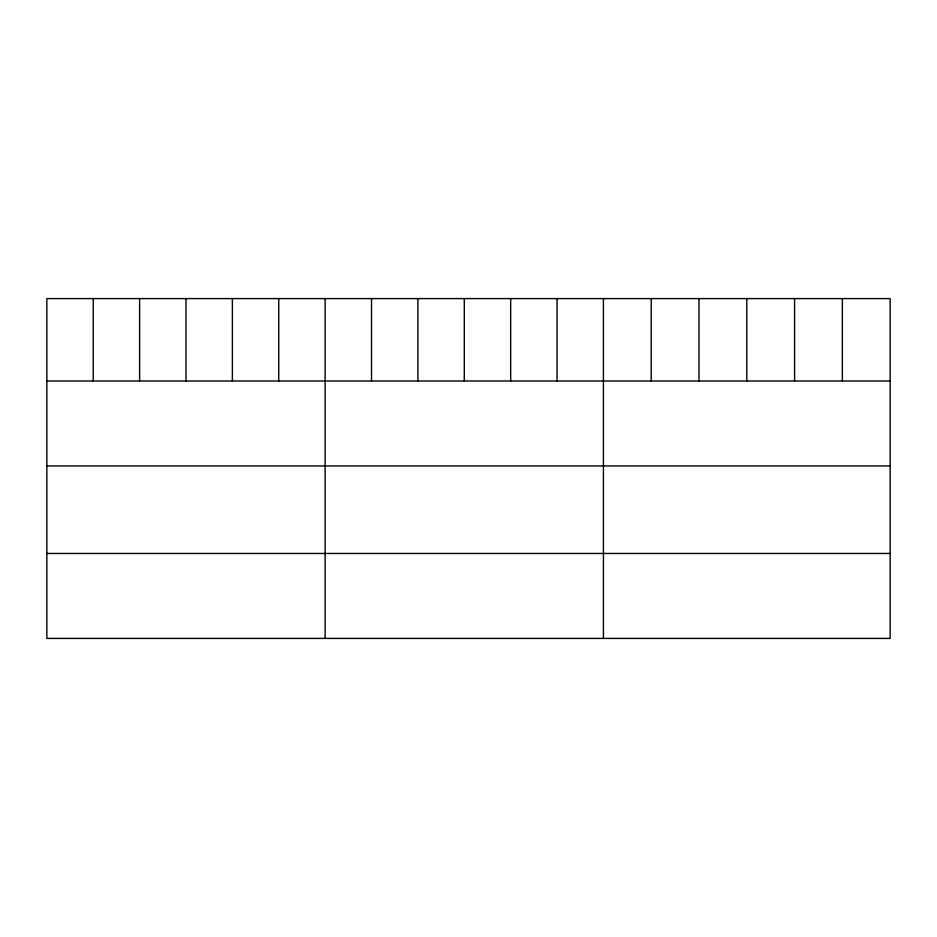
<?xml version="1.0" encoding="UTF-8"?>
<svg xmlns="http://www.w3.org/2000/svg" width="937" height="937" viewBox="0 0 937 937"><rect width="100%" height="100%" fill="white"/><g stroke="black" fill="none" stroke-linecap="round" stroke-linejoin="round"><path stroke-width="1.41" d="M890.15 380.996L890.15 638.413L46.85 638.413L46.85 298.587L890.15 298.587L890.15 380.996L46.85 380.996M46.85 465.947L890.15 465.947M46.85 553.462L890.15 553.462M842.363 298.587L842.363 380.996M794.576 298.587L794.576 380.996M746.789 298.587L746.789 380.996M699.002 298.587L699.002 380.996M651.215 298.587L651.215 380.996M603.428 298.587L603.428 638.413M557.046 298.587L557.046 380.996M510.665 298.587L510.665 380.996M464.283 298.587L464.283 380.996M417.902 298.587L417.902 380.996M371.52 298.587L371.52 380.996M325.139 298.587L325.139 638.413M278.757 298.587L278.757 380.996M232.376 298.587L232.376 380.996M185.994 298.587L185.994 380.996M139.613 298.587L139.613 380.996M93.231 298.587L93.231 380.996"/></g></svg>
